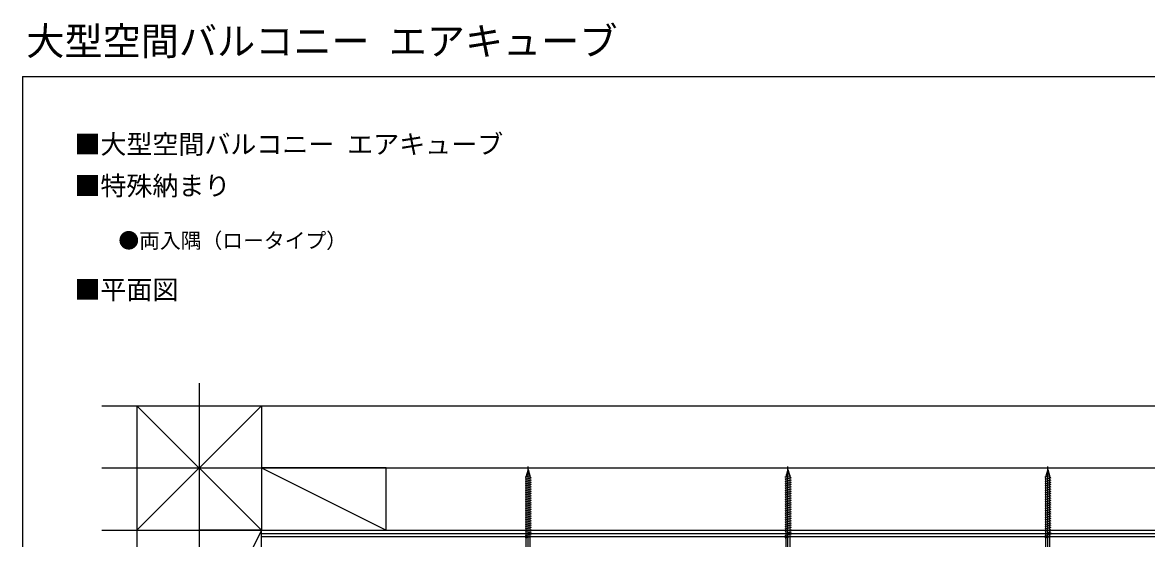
# Model space of a CAD drawing. Units: millimetres, scale not verified. Extents: x -875 to 875, y -1304 to 1298.
# Drawn here: x -875 to 206, y 801 to 1298 of the extents above; entities that cross this region are included whole.
import ezdxf
from ezdxf.enums import TextEntityAlignment as Align

# ---------------------------------------------------------------- set-up
doc = ezdxf.new("R2010")
doc.units = ezdxf.units.MM
doc.header["$LTSCALE"] = 8
for name, color, linetype in [('0-2_USER1', 3, 'Continuous'), ('0-5_YKK_13', 4, 'Continuous'), ('0-7_YKK_ZWAK', 7, 'Continuous'), ('0-8_YSS_K', 3, 'Continuous')]:
    doc.layers.add(name, color=color, linetype=linetype)
doc.styles.add('ＭＳ ゴシック', font='')
doc.styles.get('ＭＳ ゴシック').set_extended_font_data('MS Gothic')

msp = doc.modelspace()

# ---------------------------------------------------------------- linework, layer by layer
at = {"layer": '0-5_YKK_13'}
for p, q in [((-388.502, 867.3), (-390.602, 860.057)), ((-387.691, 865.343), (-389.515, 864.854)), ((-388.5, 751.414), (-388.503, 870.265)), ((-388.502, 867.3), (-386.402, 860.057)), ((-138.502, 867.3), (-140.602, 860.057)), ((-137.691, 865.343), (-139.515, 864.854)), ((-138.5, 751.414), (-138.503, 870.265)), ((-138.502, 867.3), (-136.402, 860.057)), ((111.498, 867.3), (109.398, 860.057)), ((112.309, 865.343), (110.485, 864.854)), ((111.5, 751.414), (111.497, 870.265)), ((111.498, 867.3), (113.598, 860.057)), ((-386.07, 861.429), (-391.502, 859.974)), ((-385.502, 859.408), (-391.502, 857.8)), ((-385.502, 857.234), (-391.502, 855.626)), ((-385.502, 855.059), (-391.502, 853.452)), ((-390.602, 860.057), (-390.599, 768.9)), ((-386.881, 863.386), (-390.528, 862.409)), ((-386.399, 768.9), (-386.402, 860.057)), ((-136.07, 861.429), (-141.502, 859.974)), ((-135.502, 859.408), (-141.502, 857.8)), ((-135.502, 857.234), (-141.502, 855.626)), ((-135.502, 855.059), (-141.502, 853.452)), ((-140.602, 860.057), (-140.599, 768.9)), ((-136.881, 863.386), (-140.528, 862.409)), ((-136.399, 768.9), (-136.402, 860.057)), ((113.93, 861.429), (108.498, 859.974)), ((114.498, 859.408), (108.498, 857.8)), ((114.498, 857.234), (108.498, 855.626)), ((114.498, 855.059), (108.498, 853.452)), ((109.398, 860.057), (109.401, 768.9)), ((113.119, 863.386), (109.472, 862.409)), ((113.601, 768.9), (113.598, 860.057)), ((-385.502, 852.885), (-391.502, 851.278)), ((-385.502, 850.711), (-391.502, 849.103)), ((-385.502, 848.537), (-391.501, 846.929)), ((-385.501, 846.363), (-391.501, 844.755)), ((-385.501, 844.189), (-391.501, 842.581)), ((-135.502, 852.885), (-141.502, 851.278)), ((-135.502, 850.711), (-141.502, 849.103)), ((-135.502, 848.537), (-141.501, 846.929)), ((-135.501, 846.363), (-141.501, 844.755)), ((-135.501, 844.189), (-141.501, 842.581)), ((114.498, 852.885), (108.498, 851.278)), ((114.498, 850.711), (108.498, 849.103)), ((114.498, 848.537), (108.499, 846.929)), ((114.499, 846.363), (108.499, 844.755)), ((114.499, 844.189), (108.499, 842.581)), ((-385.501, 842.015), (-391.501, 840.407)), ((-385.501, 839.841), (-391.501, 838.233)), ((-385.501, 837.667), (-391.501, 836.059)), ((-385.501, 835.493), (-391.501, 833.885)), ((-385.501, 833.319), (-391.501, 831.711)), ((-135.501, 842.015), (-141.501, 840.407)), ((-135.501, 839.841), (-141.501, 838.233)), ((-135.501, 837.667), (-141.501, 836.059)), ((-135.501, 835.493), (-141.501, 833.885)), ((-135.501, 833.319), (-141.501, 831.711)), ((114.499, 842.015), (108.499, 840.407)), ((114.499, 839.841), (108.499, 838.233)), ((114.499, 837.667), (108.499, 836.059)), ((114.499, 835.493), (108.499, 833.885)), ((114.499, 833.319), (108.499, 831.711)), ((-385.501, 831.145), (-391.501, 829.537)), ((-385.501, 828.97), (-391.501, 827.363)), ((-385.501, 826.796), (-391.501, 825.189)), ((-385.501, 824.622), (-391.501, 823.014)), ((-385.501, 822.448), (-391.501, 820.84)), ((-135.501, 831.145), (-141.501, 829.537)), ((-135.501, 828.97), (-141.501, 827.363)), ((-135.501, 826.796), (-141.501, 825.189)), ((-135.501, 824.622), (-141.501, 823.014)), ((-135.501, 822.448), (-141.501, 820.84)), ((114.499, 831.145), (108.499, 829.537)), ((114.499, 828.97), (108.499, 827.363)), ((114.499, 826.796), (108.499, 825.189)), ((114.499, 824.622), (108.499, 823.014)), ((114.499, 822.448), (108.499, 820.84)), ((-385.501, 820.274), (-391.501, 818.666)), ((-385.501, 818.1), (-391.501, 816.492)), ((-385.501, 815.926), (-391.501, 814.318)), ((-385.501, 813.752), (-391.5, 812.144)), ((-385.5, 811.578), (-391.5, 809.97)), ((-135.501, 820.274), (-141.501, 818.666)), ((-135.501, 818.1), (-141.501, 816.492)), ((-135.501, 815.926), (-141.501, 814.318)), ((-135.501, 813.752), (-141.5, 812.144)), ((-135.5, 811.578), (-141.5, 809.97)), ((114.499, 820.274), (108.499, 818.666)), ((114.499, 818.1), (108.499, 816.492)), ((114.499, 815.926), (108.499, 814.318)), ((114.499, 813.752), (108.5, 812.144)), ((114.5, 811.578), (108.5, 809.97)), ((-385.5, 809.404), (-391.5, 807.796)), ((-385.5, 807.23), (-391.5, 805.622)), ((-385.5, 805.056), (-391.5, 803.448)), ((-385.5, 802.882), (-391.5, 801.274)), ((-135.5, 809.404), (-141.5, 807.796)), ((-135.5, 807.23), (-141.5, 805.622)), ((-135.5, 805.056), (-141.5, 803.448)), ((-135.5, 802.882), (-141.5, 801.274)), ((114.5, 809.404), (108.5, 807.796)), ((114.5, 807.23), (108.5, 805.622)), ((114.5, 805.056), (108.5, 803.448)), ((114.5, 802.882), (108.5, 801.274))]:
    msp.add_line(p, q, dxfattribs=at)
at = {"layer": '0-7_YKK_ZWAK'}
for q in [(-875, -1304.1), (875, 1245.9)]:
    msp.add_line((-875, 1245.9), q, dxfattribs=at)
at = {"layer": '0-8_YSS_K'}
for p, q in [((-705, 950.448), (-705, 126.811)), ((-798.5, 928.9), (521.5, 928.9)), ((-765, 928.9), (-765, 808.9)), ((-765, 928.9), (-645, 808.9)), ((-645, 928.9), (-765, 808.9)), ((-645, 928.9), (-645, 808.9)), ((-798.5, 868.9), (521.5, 868.9)), ((-645, 868.9), (-525, 808.9)), ((-798.5, 808.9), (521.5, 808.9)), ((-765, 808.9), (-765, 278.9)), ((-645, 808.9), (-705, 688.9)), ((-645, 805.9), (368, 805.9)), ((-645, 802.9), (368, 802.9))]:
    msp.add_line(p, q, dxfattribs=at)
for points in [[(-645, 808.9), (-525, 808.9), (-525, 868.9), (-645, 868.9)], [(-705, 808.9), (-705, 688.9), (-645, 688.9), (-645, 808.9)]]:
    msp.add_lwpolyline(points, close=True, dxfattribs=at)

# ---------------------------------------------------------------- texts
at = {"layer": '0-2_USER1', "style": 'ＭＳ ゴシック'}
for s, height, p in [('大型空間バルコニー エアキューブ', 26.91, (-871.336, 1258.279)), ('■大型空間バルコニー エアキューブ ', 18.33, (-825, 1165.9)), ('■特殊納まり', 18.33, (-825, 1125.9)), ('●両入隅（ロータイプ）', 14.66, (-782.727, 1076.127)), ('■平面図', 18.33, (-825, 1025.9))]:
    msp.add_text(s, height=height, dxfattribs=at).set_placement(p, align=Align.BOTTOM_LEFT)

doc.saveas('drawing.dxf')
